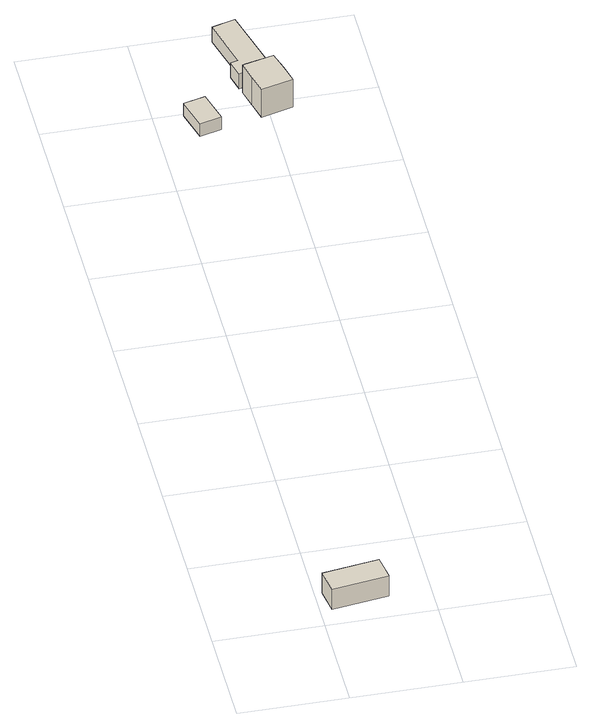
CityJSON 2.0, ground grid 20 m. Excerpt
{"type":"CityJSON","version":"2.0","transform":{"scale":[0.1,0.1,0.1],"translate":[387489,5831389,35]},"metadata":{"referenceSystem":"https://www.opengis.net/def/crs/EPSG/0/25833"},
"CityObjects":{
"building1":{"type":"Building","attributes":{"Gemeindeschluessel":"11000012","BezugspunktDach":"2200","function":"31001_1010","measuredHeight":4.52,"storeysAboveGround":1},"address":[{"country":"Germany","locality":"Berlin","thoroughfareNumber":"89 (2)","thoroughfareName":"Am Vierrutenberg"}],"geometry":[{"type":"Solid","lod":"1","boundaries":[[[[0,1,2,3,4,5]],[[6,7,8,9,10,11]],[[6,11,5,4]],[[7,6,4,3]],[[8,7,3,2]],[[9,8,2,1]],[[10,9,1,0]],[[11,10,0,5]]]]}]},
"building2":{"type":"Building","attributes":{"Gemeindeschluessel":"11000012","BezugspunktDach":"2200","function":"31001_2463","measuredHeight":2.83,"storeysAboveGround":1},"address":[{"country":"Germany","locality":"Berlin","thoroughfareNumber":"1 (1)","thoroughfareName":"Am Rohrbusch"}],"geometry":[{"type":"Solid","lod":"1","boundaries":[[[[12,13,14,15]],[[16,17,18,19]],[[16,19,15,14]],[[17,16,14,13]],[[18,17,13,12]],[[19,18,12,15]]]]}]},
"building3":{"type":"Building","attributes":{"Gemeindeschluessel":"11000012","function":"31001_1010"},"address":[{"country":"Germany","locality":"Berlin","thoroughfareNumber":"1","thoroughfareName":"Am Rohrbusch"}],"children":["building3-1","building3-2"]},
"building3-1":{"type":"BuildingPart","attributes":{"BezugspunktDach":"2200","measuredHeight":7.25,"storeysAboveGround":1},"parents":["building3"],"geometry":[{"type":"MultiSurface","lod":"1","boundaries":[[[20,21,22,23,24,25,26]],[[27,28,29,30,31,32,33]],[[27,33,26,25]],[[34,35,36,25,24]],[[29,28,24,23]],[[30,29,23,22]],[[31,30,22,21]],[[32,31,21,20]],[[33,32,20,26]],[[28,27,36,35,34]]]}]},
"building3-2":{"type":"BuildingPart","attributes":{"BezugspunktDach":"2200","measuredHeight":3.33,"storeysAboveGround":1},"parents":["building3"],"geometry":[{"type":"MultiSurface","lod":"1","boundaries":[[[37,38,39,40,36,35,41,42]],[[43,28,27,44,45,46,47,48]],[[43,48,42,41]],[[28,43,41,35]],[[44,27,36,40]],[[45,44,40,39]],[[46,45,39,38]],[[47,46,38,37]],[[48,47,37,42]],[[49,27,28,35,36]]]}]}
},
"vertices":[
[12,3,79],[116,18,79],[116,19,79],[109,65,79],[93,63,79],[5,50,79],[93,63,34],[109,65,34],[116,19,34],[116,18,34],[12,3,34],[5,50,34],
[69,1332,34],[109,1343,34],[93,1403,34],[53,1393,34],[93,1403,6],[109,1343,6],[69,1332,6],[53,1393,6],
[175,1400,65],[184,1364,65],[243,1379,65],[234,1415,65],[224,1450,65],[171,1437,65],[166,1436,65],[171,1437,3],[224,1450,3],[234,1415,3],[243,1379,3],[184,1364,3],[175,1400,3],[166,1436,3],[224,1450,7],[224,1450,36],[171,1437,36],
[169,1484,36],[155,1480,36],[163,1447,36],[168,1449,36],[187,1593,36],[144,1581,36],[187,1593,3],[168,1449,3],[163,1447,3],[155,1480,3],[169,1484,3],[144,1581,3],[171,1437,18]
]}
